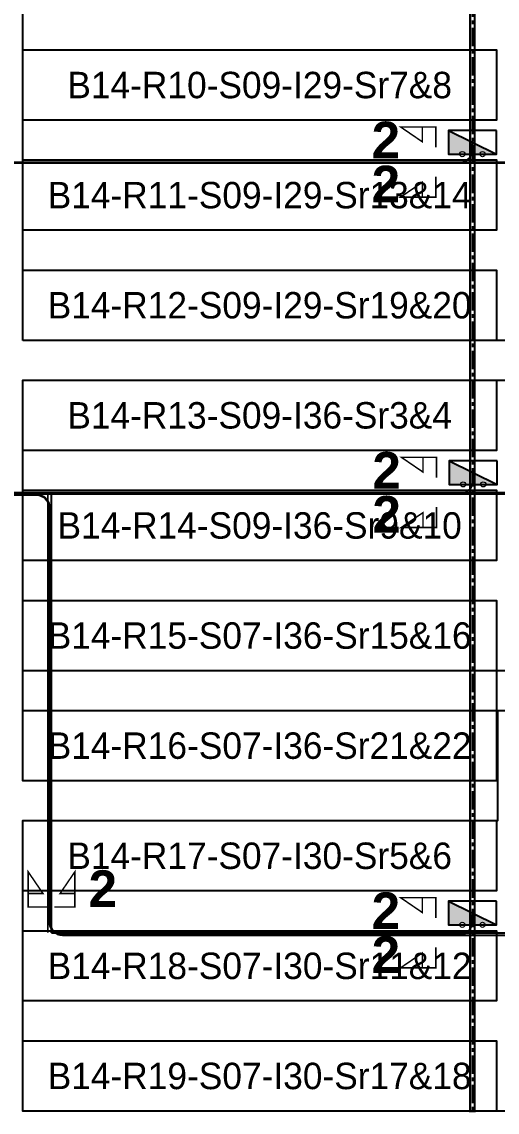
# Model space of a CAD drawing. Header units: metres. Extents: x 529524 to 529977, y 2674144 to 2674419.
# Drawn here: x 529783.1 to 529815.5, y 2674279.2 to 2674353.5 of the extents above; entities that cross this region are included whole.
import ezdxf
from ezdxf.enums import TextEntityAlignment as Align

# ---------------------------------------------------------------- set-up
doc = ezdxf.new("R2010")
doc.units = ezdxf.units.M
doc.linetypes.add('CENTER', pattern=[2, 1.25, -0.25, 0.25, -0.25])
for name, color, linetype in [('DC Trench BL-14', 40, 'Continuous'), ('E-Inverter Grouping', 2, 'Continuous'), ('Inverter Block-14', 7, 'Continuous'), ('LT Cable(AG) INV to LT Panel BL-14', 2, 'Continuous'), ('Messenger Wire Block-13 (Master Path)', 30, 'Continuous'), ('Messenger Wire Block-14 (MW Path)', 191, 'Continuous'), ('MMS Table Block-14', 8, 'Continuous'), ('Plan Line - DC BL-14', 40, 'Continuous'), ('Section Marking BL-14', 2, 'Continuous')]:
    doc.layers.add(name, color=color, linetype=linetype)
doc.layers.add('PILE', color=1, linetype='Continuous', lineweight=15)
doc.styles.add('BoldTextStyle', font='arialbd.ttf')
doc.styles.get("Standard").update_dxf_attribs({"font": 'Adani Regular.ttf'})

# ---------------------------------------------------------------- blocks, each defined once
blk = doc.blocks.new('MMS Table (32.292 x 4.788)')
at = {"color": 0}
blk.add_lwpolyline([(0, -0.002), (0, 4.786), (32.292, 4.786), (32.292, -0.002)], close=True, dxfattribs=at)
at = {"color": 7}
blk.add_attdef('ID1', text='', height=1.8, dxfattribs=at).set_placement((16.146, 2.392), align=Align.MIDDLE_CENTER)
blk = doc.blocks.new('Inverter Block')
h = blk.add_hatch(color=0)
h.dxf.hatch_style = 1
h.paths.add_polyline_path([(-1.456, 2.269), (-1.456, 0.846), (1.456, 0.846)])
at = {"color": 0}
blk.add_lwpolyline([(1.456, 2.269), (-1.456, 2.269), (-1.456, 0.846), (1.456, 0.846)], close=True, dxfattribs=at)
blk.add_lwpolyline([(-1.456, 2.269), (1.456, 0.846)], dxfattribs=at)
at = {"layer": 'PILE'}
for centre in [(-0.613, 0.846), (0.613, 0.846)]:
    blk.add_circle(centre, 0.156, dxfattribs=at)
at = {"color": 7}
blk.add_attdef('ID', (-1.456, 3.006), '', height=1.8, dxfattribs=at)

msp = doc.modelspace()

# ---------------------------------------------------------------- linework, layer by layer
at = {"layer": 'DC Trench BL-14', "color": 40, "const_width": 0.15}
msp.add_lwpolyline([(529813.986, 2674389.077), (529813.686, 2674389.077), (529813.686, 2674279.289), (529813.986, 2674279.289)], close=True, dxfattribs=at)
at = {"layer": 'E-Inverter Grouping'}
for points in [[(529783.183, 2674331.789), (529783.183, 2674359.077), (529880.259, 2674359.077), (529880.259, 2674339.289), (529847.867, 2674339.289), (529847.867, 2674331.789)], [(529847.967, 2674329.077), (529847.967, 2674336.577), (529880.259, 2674336.577), (529880.259, 2674309.289), (529815.475, 2674309.289), (529815.475, 2674301.789), (529783.183, 2674301.789), (529783.183, 2674329.077)], [(529880.259, 2674279.289), (529783.183, 2674279.289), (529783.183, 2674299.077), (529815.575, 2674299.077), (529815.575, 2674306.577), (529880.259, 2674306.577)]]:
    msp.add_lwpolyline(points, close=True, dxfattribs=at)
at = {"layer": 'LT Cable(AG) INV to LT Panel BL-14', "color": 5}
for points in [[(529744.539, 2674302.311), (529742.911, 2674302.311, -0.414214), (529742.011, 2674303.211), (529742.011, 2674306.285, 0.221878), (529741.689, 2674306.974), (529735.066, 2674312.524, -0.221878), (529734.744, 2674313.214), (529734.744, 2674314.977, 0.019701), (529734.741, 2674315.047), (529734.646, 2674316.255, -0.019701), (529734.643, 2674316.326), (529734.643, 2674343, -0.414214), (529735.543, 2674343.9), (529812.937, 2674343.9, 0.414214), (529813.837, 2674344.8), (529813.837, 2674345.19)], [(529744.539, 2674302.336), (529742.936, 2674302.336, -0.414214), (529742.036, 2674303.236), (529742.036, 2674306.296, 0.221878), (529741.714, 2674306.986), (529735.091, 2674312.536, -0.221878), (529734.769, 2674313.225), (529734.769, 2674314.978, 0.019701), (529734.766, 2674315.048), (529734.671, 2674316.256, -0.019701), (529734.668, 2674316.327), (529734.668, 2674342.975, -0.414214), (529735.568, 2674343.875), (529910.113, 2674343.875, 0.414214), (529911.013, 2674344.775), (529911.013, 2674345.19)], [(529746.48, 2674302.361), (529742.961, 2674302.361, -0.414214), (529742.061, 2674303.261), (529742.061, 2674306.308, 0.221878), (529741.739, 2674306.998), (529735.116, 2674312.547, -0.221878), (529734.794, 2674313.237), (529734.794, 2674314.979, 0.019701), (529734.791, 2674315.049), (529734.696, 2674316.257, -0.019701), (529734.693, 2674316.328), (529734.693, 2674320.45, -0.414214), (529735.593, 2674321.35), (529812.987, 2674321.35, 0.414214), (529813.887, 2674322.25), (529813.887, 2674322.69)], [(529746.48, 2674302.386), (529742.986, 2674302.386, -0.414214), (529742.086, 2674303.286), (529742.086, 2674306.32, 0.221878), (529741.764, 2674307.009), (529735.141, 2674312.559, -0.221878), (529734.819, 2674313.249), (529734.819, 2674314.98, 0.019701), (529734.816, 2674315.05), (529734.721, 2674316.258, -0.019701), (529734.718, 2674316.329), (529734.718, 2674320.425, -0.414214), (529735.618, 2674321.325), (529910.163, 2674321.325, 0.414214), (529911.063, 2674322.225), (529911.063, 2674322.69)], [(529746.48, 2674302.411), (529743.011, 2674302.411, -0.414214), (529742.111, 2674303.311), (529742.111, 2674306.331, 0.221878), (529741.789, 2674307.021), (529735.166, 2674312.571, -0.221878), (529734.844, 2674313.26), (529734.844, 2674314.981, 0.019701), (529734.841, 2674315.051), (529734.746, 2674316.259, -0.019701), (529734.743, 2674316.33), (529734.743, 2674320.4, -0.414214), (529735.643, 2674321.3), (529784.102, 2674321.3, -0.414214), (529785.002, 2674320.4), (529785.002, 2674292.2, 0.414214), (529785.902, 2674291.3), (529812.937, 2674291.3, 0.414214), (529813.837, 2674292.2), (529813.837, 2674292.69)], [(529746.48, 2674302.436), (529743.036, 2674302.436, -0.414214), (529742.136, 2674303.336), (529742.136, 2674306.343, 0.221878), (529741.814, 2674307.033), (529735.191, 2674312.582, -0.221878), (529734.869, 2674313.272), (529734.869, 2674314.982, 0.019701), (529734.866, 2674315.052), (529734.771, 2674316.26, -0.019701), (529734.768, 2674316.331), (529734.768, 2674320.375, -0.414214), (529735.668, 2674321.275), (529784.077, 2674321.275, -0.414214), (529784.977, 2674320.375), (529784.977, 2674292.175, 0.414214), (529785.877, 2674291.275), (529910.113, 2674291.275, 0.414214), (529911.013, 2674292.175), (529911.013, 2674292.69)]]:
    msp.add_lwpolyline(points, format="xyb", dxfattribs=at)
at = {"layer": 'Messenger Wire Block-13 (Master Path)'}
for points in [[(529734.605, 2674343.937), (529912.651, 2674343.937)], [(529734.605, 2674321.437), (529912.651, 2674321.437)], [(529785.139, 2674291.437), (529785.139, 2674321.437)], [(529785.139, 2674291.437), (529912.651, 2674291.437)]]:
    msp.add_lwpolyline(points, dxfattribs=at)
at = {"layer": 'Messenger Wire Block-14 (MW Path)', "const_width": 0.1}
for points in [[(529734.605, 2674343.937), (529912.651, 2674343.937)], [(529734.605, 2674321.437), (529912.651, 2674321.437)], [(529784.889, 2674291.437), (529784.889, 2674321.437)], [(529785.139, 2674291.437), (529912.651, 2674291.437)]]:
    msp.add_lwpolyline(points, dxfattribs=at)
at = {"layer": 'Plan Line - DC BL-14', "color": 6, "linetype": 'CENTER'}
msp.add_lwpolyline([(529813.837, 2674389.077), (529813.837, 2674279.289)], dxfattribs=at)
at = {"layer": 'Section Marking BL-14', "color": 94, "lineweight": 35, "true_color": 0x00a500, "const_width": 0.1}
for points in [[(529811.337, 2674344.937), (529811.337, 2674346.327), (529808.937, 2674346.327), (529810.417, 2674345.317), (529810.417, 2674346.327)], [(529811.337, 2674342.937), (529811.337, 2674341.547), (529808.937, 2674341.547), (529810.417, 2674342.557), (529810.417, 2674341.547)], [(529811.387, 2674322.437), (529811.387, 2674323.827), (529808.987, 2674323.827), (529810.467, 2674322.817), (529810.467, 2674323.827)], [(529811.387, 2674320.437), (529811.387, 2674319.047), (529808.987, 2674319.047), (529810.467, 2674320.057), (529810.467, 2674319.047)], [(529784.939, 2674293.187), (529783.549, 2674293.187), (529783.549, 2674295.587), (529784.559, 2674294.107), (529783.549, 2674294.107)], [(529785.339, 2674293.187), (529786.729, 2674293.187), (529786.729, 2674295.587), (529785.719, 2674294.107), (529786.729, 2674294.107)], [(529811.337, 2674292.437), (529811.337, 2674293.827), (529808.937, 2674293.827), (529810.417, 2674292.817), (529810.417, 2674293.827)], [(529811.337, 2674290.437), (529811.337, 2674289.047), (529808.937, 2674289.047), (529810.417, 2674290.057), (529810.417, 2674289.047)]]:
    msp.add_lwpolyline(points, dxfattribs=at)

# ---------------------------------------------------------------- block references
at = {"layer": 'Inverter Block-14'}
ref = msp.add_blockref('Inverter Block', (529813.837, 2674343.525), dxfattribs=dict(at, xscale=1.124999999976148, yscale=1.124999999976148, zscale=1.124999999976148))
ref.add_attrib('ID', 'B14-I29-ASB11', (529816.142, 2674344.443), dxfattribs={"layer": '0', "color": 7, "height": 2.025})
ref = msp.add_blockref('Inverter Block', (529813.887, 2674321.025), dxfattribs=dict(at, xscale=1.124999999976148, yscale=1.124999999976148, zscale=1.124999999976148))
ref.add_attrib('ID', 'B14-I36-ASB10', (529816.192, 2674321.943), dxfattribs={"layer": '0', "color": 7, "height": 2.025})
ref = msp.add_blockref('Inverter Block', (529813.837, 2674291.025), dxfattribs=dict(at, xscale=1.124999999976148, yscale=1.124999999976148, zscale=1.124999999976148))
ref.add_attrib('ID', 'B14-I30-ASB10', (529816.142, 2674291.943), dxfattribs={"layer": '0', "color": 7, "height": 2.025})
at = {"layer": 'MMS Table Block-14'}
for p, values in [((529783.183, 2674346.791), {'ID1': 'B14-R10-S09-I29-Sr7&8'}), ((529783.183, 2674339.291), {'ID1': 'B14-R11-S09-I29-Sr13&14'}), ((529783.183, 2674331.791), {'ID1': 'B14-R12-S09-I29-Sr19&20'}), ((529783.183, 2674324.291), {'ID1': 'B14-R13-S09-I36-Sr3&4'}), ((529783.183, 2674316.791), {'ID1': 'B14-R14-S09-I36-Sr9&10'}), ((529783.183, 2674309.291), {'ID1': 'B14-R15-S07-I36-Sr15&16'}), ((529783.183, 2674301.791), {'ID1': 'B14-R16-S07-I36-Sr21&22'}), ((529783.183, 2674294.291), {'ID1': 'B14-R17-S07-I30-Sr5&6'}), ((529783.183, 2674286.791), {'ID1': 'B14-R18-S07-I30-Sr11&12'}), ((529783.183, 2674279.291), {'ID1': 'B14-R19-S07-I30-Sr17&18'})]:
    msp.add_blockref('MMS Table (32.292 x 4.788)', p, dxfattribs=at).add_auto_attribs(values)

# ---------------------------------------------------------------- texts
at = {"layer": 'Section Marking BL-14', "color": 94, "true_color": 0x00a500, "style": 'BoldTextStyle'}
for p in [(529807.937, 2674345.437), (529807.937, 2674342.437), (529807.987, 2674322.937), (529807.987, 2674319.937), (529788.639, 2674294.437), (529807.937, 2674292.937), (529807.937, 2674289.937)]:
    msp.add_text('2', height=2.5, dxfattribs=at).set_placement(p, align=Align.MIDDLE_CENTER)

doc.saveas('drawing.dxf')
